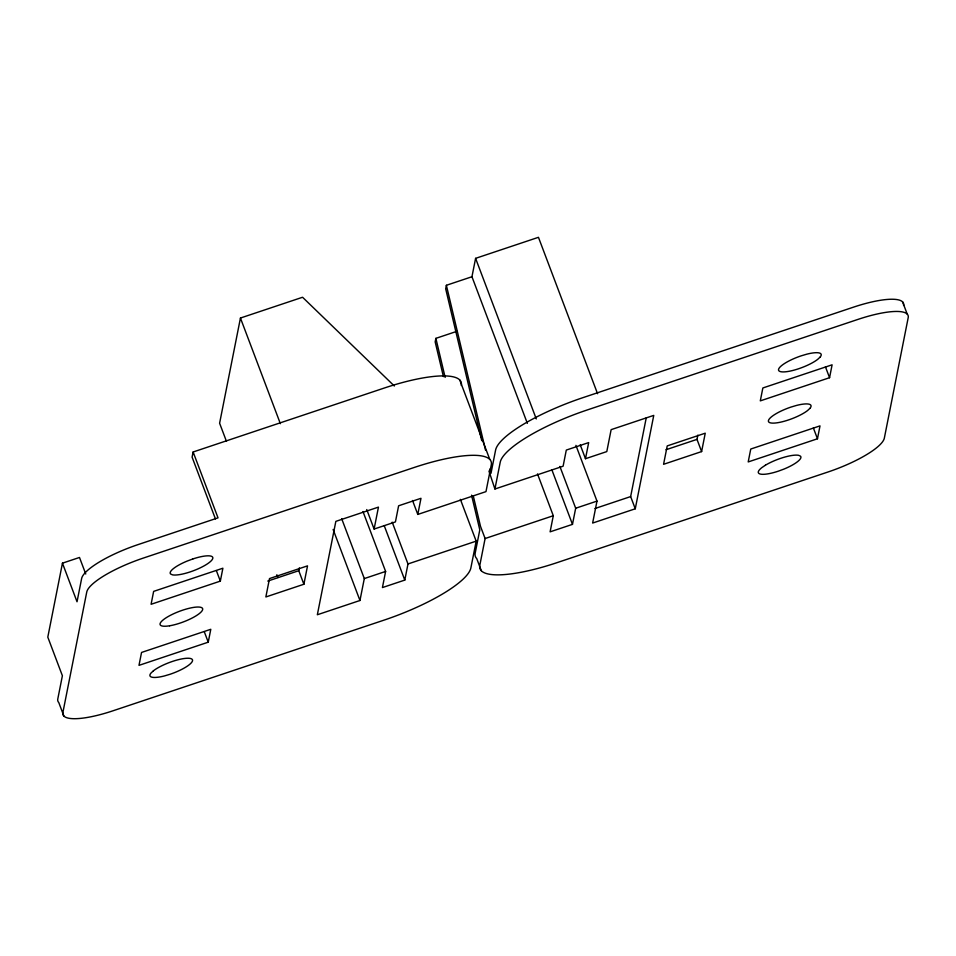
<?xml version="1.0" encoding="UTF-8"?>
<svg xmlns="http://www.w3.org/2000/svg" width="956" height="956" viewBox="0 0 956 956"><rect width="100%" height="100%" fill="white"/><g stroke="black" fill="none" stroke-linecap="round" stroke-linejoin="round"><path stroke-width="1.43" d="M85.753 574.006L79.491 557.467L62.451 563.168L47.8 637.138L62.391 675.737L57.79 698.967A56.798 14.125 -20.7 0 0 58.77 702.529L63.885 716.056M461.282 385.471A87.474 21.749 -20.7 0 0 384.157 388.076L193.124 451.985L192.096 457.147L215.435 518.905M394.338 386.009L302.562 297.256L240.446 318.037L219.605 423.233L226.441 441.302M208.241 642.181L210.798 629.287L141.548 652.446L138.99 665.352L208.241 642.181L204.273 631.677M220.334 581.117L222.891 568.211L153.641 591.382L151.084 604.288L220.334 581.117L216.367 570.613M303.889 584.247L307.533 565.856L269.496 578.571L265.852 596.962L303.889 584.247L298.774 570.708L299.336 567.888M460.386 499.355L476.184 541.144L470.878 567.888A87.474 21.749 -20.7 0 1 383.918 620.169L112.975 710.798A56.798 14.125 -20.7 0 1 62.893 712.495L86.745 592.063A56.798 14.125 -20.7 0 1 143.209 558.113L414.163 467.484A87.474 21.749 -20.7 0 1 491.276 464.879L485.983 491.623L417.796 514.436L420.987 498.303L398.616 505.784L395.425 521.916L374.107 529.05L378.457 507.11L335.843 521.367L317.344 614.756L359.958 600.499L364.308 578.571L341.674 518.666M362.981 511.532L385.615 571.437L382.424 587.57L404.794 580.089L407.985 563.956L392.199 522.167M456.849 331.338L435.876 338.352L435.171 341.901L443.417 376.604M597.56 393.717L538.455 237.315L475.598 258.347L471.953 276.738L446.38 285.294L445.687 288.843L481.728 440.656M473.292 495.961L480.498 526.326L485.11 538.527L479.816 565.271A87.474 21.749 -20.7 0 0 556.942 562.678L827.884 472.037A56.798 14.125 -20.7 0 0 884.348 438.087L908.2 317.667A56.798 14.125 -20.7 0 0 858.118 319.352L587.175 409.981A87.474 21.749 -20.7 0 0 500.215 462.274L494.921 489.006L563.108 466.205L566.299 450.073L588.681 442.592L585.478 458.713L606.797 451.591L611.135 429.65L653.761 415.394L635.262 508.795L592.636 523.052L596.986 501.111L575.918 445.365M537.499 473.913L553.297 515.726L550.106 531.847L572.477 524.366L575.679 508.234L559.881 466.42M635.262 508.795L630.649 496.582L646.256 417.784M701.608 451.579L705.253 433.188L667.216 445.914L663.572 464.305L701.608 451.579L696.996 439.378L697.832 435.135M817.464 438.78L820.009 425.874L750.759 449.033L748.201 461.939L817.464 438.78L813.365 427.93M829.557 377.704L832.102 364.81L762.852 387.969L760.295 400.875L829.557 377.704L825.458 366.865M267.776 581.081L298.774 570.708M665.997 449.738L696.996 439.378M364.308 578.571L385.615 571.437M407.985 563.956L476.184 541.144M485.11 538.527L553.297 515.726M575.679 508.234L596.986 501.111M594.907 508.544L630.649 496.582M902.595 301.893L907.208 314.094M580.22 444.779L585.478 458.713M475.598 258.347L536.28 418.931M551.947 470.017L572.477 524.366M471.953 276.738L527.354 423.353M459.752 379.986L489.759 459.382M494.921 489.006L488.934 471.021M481.334 570.768L476.721 558.567A87.474 21.749 -20.7 0 1 475.204 553.07L479.793 529.875L471.559 495.172M412.538 500.502L417.796 514.436M384.264 525.752L404.794 580.089M366.745 509.548L374.107 529.05M333.118 529.457L359.958 600.499M240.446 318.037L280.359 423.663M276.858 574.735L277.909 577.52M193.124 451.985L218.016 517.853L138.106 544.585A56.798 14.125 -20.7 0 0 81.63 578.535L77.03 601.766L62.451 563.168M446.38 285.294L485.517 450.121M489.986 468.918L491.014 473.256L495.602 450.061A87.474 21.749 -20.7 0 1 582.562 397.78L853.505 307.151A56.798 14.125 -20.7 0 1 903.587 305.454M435.876 338.352L445.149 377.393M153.414 670.801L150.976 673.072A22.717 5.652 -20.7 0 0 164.48 675.928L169.953 674.303A22.717 5.652 -20.7 0 0 190.316 658.457A22.717 5.652 -20.7 0 0 153.414 670.801M820.129 357.09L817.691 359.36A22.717 5.652 -20.7 0 1 780.777 371.705A22.717 5.652 -20.7 0 1 801.152 355.847L806.625 354.222A22.717 5.652 -20.7 0 1 820.129 357.09M809.983 408.296L807.545 410.566A22.717 5.652 -20.7 0 1 770.632 422.911A22.717 5.652 -20.7 0 1 791.006 407.065L796.479 405.44A22.717 5.652 -20.7 0 1 809.983 408.296M765.421 465.202L761.777 467.675A22.717 5.652 -20.7 0 0 778.303 471.177L783.872 469.121A22.717 5.652 -20.7 0 0 800.495 456.179L798.678 455.331A22.717 5.652 -20.7 0 0 765.421 465.202M192.789 558.973L187.233 561.041A22.717 5.652 -20.7 0 0 170.598 573.982L172.415 574.831A22.717 5.652 -20.7 0 0 209.328 562.475A22.717 5.652 -20.7 0 0 192.789 558.973M169.606 625.786A22.717 5.652 -20.7 0 0 202.672 609.51A22.717 5.652 -20.7 0 0 171.817 614.612A22.717 5.652 -20.7 0 0 169.606 625.786"/></g></svg>
